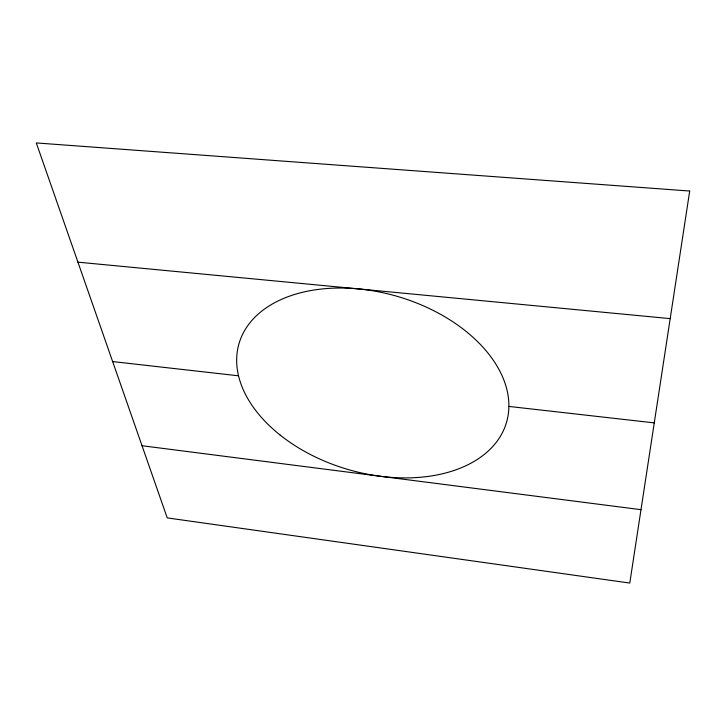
<?xml version="1.0" encoding="UTF-8"?>
<svg xmlns="http://www.w3.org/2000/svg" width="726" height="726" viewBox="0 0 726 726"><rect width="100%" height="100%" fill="white"/><g stroke="black" fill="none" stroke-linecap="round" stroke-linejoin="round"><path stroke-width="1.09" d="M77.927 262.159L670.198 318.623M112.639 361.566L238.536 375.814M508.881 406.424L654.262 422.886M142.033 445.728L640.994 509.679M689.7 191.038L629.778 583.06L167.234 517.901L36.3 142.94L689.7 191.038M280.154 435.074A139.428 89.988 16.5 0 0 505.459 425.636A139.428 89.988 16.5 0 0 332.708 288.186A139.428 89.988 16.5 0 0 280.154 435.074"/></g></svg>
